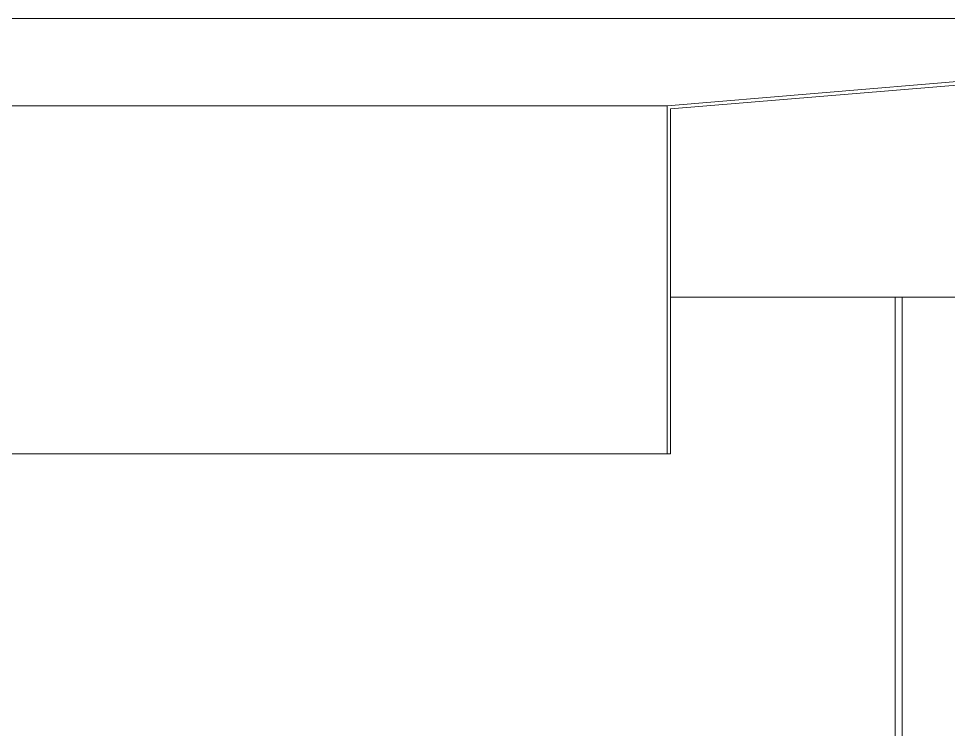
# Model space of a CAD drawing. Header units: millimetres. Extents: x -515342 to 330399, y -224905 to 507333.
# Drawn here: x 232048.6 to 232315.5, y 91227.3 to 91431.4 of the extents above; entities that cross this region are included whole.
import ezdxf

# ---------------------------------------------------------------- set-up
doc = ezdxf.new("R2010")
doc.units = ezdxf.units.MM
for name, color, linetype, lineweight in [('Ограждение', 7, 'Continuous', 0), ('Стены внутренние', 7, 'Continuous', 0), ('Стены наружные', 7, 'Continuous', 0), ('Стены отделка', 7, 'Continuous', 0), ('Стены перегородки', 7, 'Continuous', 0)]:
    doc.layers.add(name, color=color, linetype=linetype, lineweight=lineweight)

# ---------------------------------------------------------------- blocks, each defined once
blk = doc.blocks.new('Ограждение - Ограждение-10610195-О_АР_П_Разрез 3-3')
at = {"layer": 'Ограждение'}
for p, q in [((470, 3400), (2690, 3400)), ((2390, 3375), (470, 3375)), ((2390, 3275), (470, 3275))]:
    blk.add_line(p, q, dxfattribs=at)
at = {"layer": 'Ограждение', "lineweight": 18}
for p, q in [((2690, 3400), (2390, 3375)), ((2391, 3374.05), (2689, 3398.95)), ((2390, 3375), (2390, 3275)), ((2391, 3275), (2391, 3374.05)), ((2390, 3275), (2391, 3275))]:
    blk.add_line(p, q, dxfattribs=at)

msp = doc.modelspace()

# ---------------------------------------------------------------- hatches: boundary and pattern name
at = {"layer": 'Стены внутренние'}
h = msp.add_hatch(dxfattribs=at)
h.set_pattern_fill('FP_9', color=256, style=0, pattern_type=2)
h.set_pattern_definition([(45, (223568.56, 95610.5), (-235.732, 235.732), []), (45, (223725.7, 95610.5), (-235.732, 235.732), [])])
h.paths.add_polyline_path([(232376.7307, 91031.3929), (232422.244, 91031.3929), (232422.244, 91351.3929), (232302.244, 91351.3929), (232302.244, 91031.3929)])

# ---------------------------------------------------------------- linework, layer by layer
msp.add_line((232302.244, 91351.3929), (232300.244, 91351.3929), dxfattribs=at)
at = {"layer": 'Стены наружные'}
msp.add_line((232300.244, 91351.3929), (232235.744, 91351.3929), dxfattribs=at)
at = {"layer": 'Стены отделка'}
msp.add_line((232300.244, 91351.3929), (232300.244, 91119.5929), dxfattribs=at)
at = {"layer": 'Стены перегородки'}
for p, q in [((232422.244, 91351.3929), (232302.244, 91351.3929)), ((232302.244, 91351.3929), (232302.244, 91031.3929))]:
    msp.add_line(p, q, dxfattribs=at)

# ---------------------------------------------------------------- block references
at = {"layer": 'Ограждение'}
msp.add_blockref('Ограждение - Ограждение-10610195-О_АР_П_Разрез 3-3', (229844.7438, 88031.3929), dxfattribs=at)

doc.saveas('drawing.dxf')
